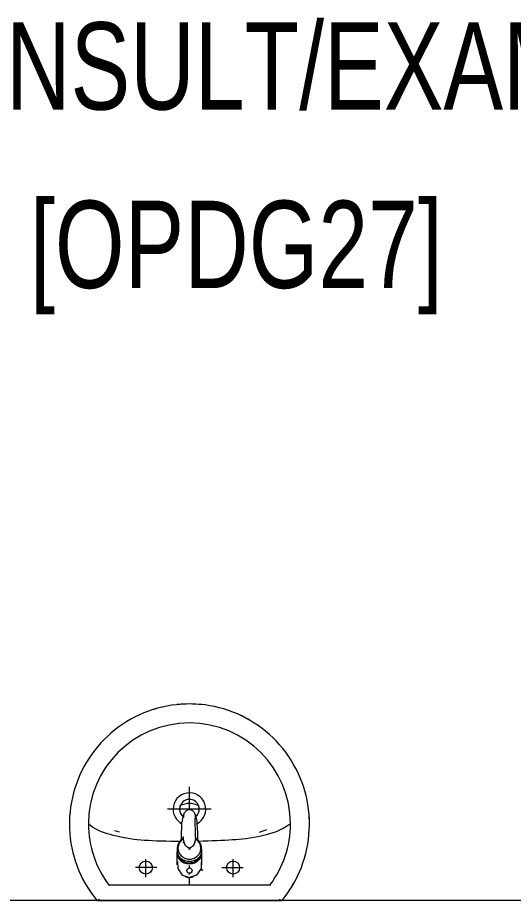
# Model space of a CAD drawing. Header units: millimetres. Extents: x -2143172 to 5255, y -610845 to 279739.
# Drawn here: x -1148949 to -1147814, y -588488 to -586465 of the extents above; entities that cross this region are included whole.
import ezdxf

# ---------------------------------------------------------------- set-up
doc = ezdxf.new("R2010")
doc.units = ezdxf.units.MM
doc.header["$LTSCALE"] = 30
for name, color, linetype, lineweight in [('72_EGR_BASE_TEXT', 7, 'Continuous', 5), ('LOADING', 163, 'Continuous', 5), ('P-SANR-FIXT', 6, 'Continuous', 18), ('P-SANR-FIXT-1', 6, 'Continuous', 13), ('Walls', 32, 'Continuous', 5)]:
    doc.layers.add(name, color=color, linetype=linetype, lineweight=lineweight)
doc.styles.add('X3G_ENTITY_2587DE', font='swisscl.ttf', dxfattribs={"height": 200})
doc.styles.add('X3G_ENTITY_258862', font='swisscl.ttf', dxfattribs={"height": 200})

# ---------------------------------------------------------------- blocks, each defined once
blk = doc.blocks.new('FP_138-161_A_00_GFL_-0_080_Einreichung_Grundrisse_100')
at = {"layer": 'P-SANR-FIXT'}
blk.add_line((-0.0044, -0.0019), (-0.0045, -0.0021), dxfattribs=at)
at = {"layer": 'P-SANR-FIXT', "flags": 128}
blk.add_lwpolyline([(-0.0057, -0.0037), (-0.0058, -0.0039), (-0.006, -0.004)], dxfattribs=at)
blk = doc.blocks.new('FP_139-161_A_00_GFL_-0_080_Einreichung_Grundrisse_100')
at = {"layer": 'P-SANR-FIXT'}
blk.add_line((0.0045, -0.0022), (0.0044, -0.002), dxfattribs=at)
at = {"layer": 'P-SANR-FIXT', "flags": 128}
blk.add_lwpolyline([(0.006, -0.004), (0.0059, -0.0039), (0.0057, -0.0038)], dxfattribs=at)
blk = doc.blocks.new('IS_Ceraplus_B8204_BIM_BG _1_ - B8204AA - CERAPLUS single lever basin mixer with pop-up waste-V137-161_A_00_GFL_-0_080_Einreichung_Grundrisse_100')
at = {"layer": 'P-SANR-FIXT-1'}
h = blk.add_hatch(dxfattribs=at)
h.set_pattern_fill('FP_26', color=256, style=0, pattern_type=2)
h.set_pattern_definition([(225, (0.009, 0), (0.010607, -0.010607), []), (315, (0.009, 0), (0.010607, 0.010607), [])])
h.paths.add_polyline_path([(0.0056, -0.002), (0.0058, -0.0024), (0.0058, -0.0021)])
h.paths.add_polyline_path([(0.007, -0.0039), (0.0088, -0.0045), (0.0084, -0.0043)])
at = {"layer": 'LOADING'}
for p, q in [((-0.028, 0), (-0.028, -0.0281)), ((0.028, -0.0281), (0.028, 0)), ((-0.0274, -0.0337), (-0.0271, -0.0392)), ((-0.0262, -0.0282), (-0.0263, -0.0287)), ((0.0263, -0.0287), (0.0262, -0.0282)), ((0.0262, -0.0293), (0.0263, -0.0287)), ((0.0271, -0.0392), (0.0274, -0.0337)), ((-0.0137, -0.0512), (-0.0129, -0.0517)), ((0.0124, -0.052), (0.0133, -0.0515)), ((0.0185, -0.0618), (0.019, -0.0539)), ((0.019, -0.0539), (0.0188, -0.0561)), ((0.014, -0.0647), (0.0133, -0.1077))]:
    blk.add_line(p, q, dxfattribs=at)
at = {"layer": 'LOADING', "flags": 128}
for points in [[(-0.0272, -0.0069), (-0.0266, 0.009), (-0.0165, 0.0236), (0, 0.0291)], [(0.0272, -0.0069), (0.0266, 0.009), (0.0165, 0.0236), (0, 0.0291)], [(-0.0176, -0.0568), (-0.0224, -0.0513), (-0.0254, -0.0448), (-0.0264, -0.0376), (-0.0253, -0.0305), (-0.0222, -0.024), (-0.0172, -0.0186), (-0.0109, -0.0147), (-0.0037, -0.0127), (0.0037, -0.0127), (0.0109, -0.0147), (0.0172, -0.0186), (0.0222, -0.024), (0.0253, -0.0305), (0.0264, -0.0376), (0.0254, -0.0448), (0.0224, -0.0513), (0.0176, -0.0568)], [(-0.0271, -0.0393), (-0.027, -0.0403), (-0.0269, -0.0414), (-0.0267, -0.0424), (-0.0265, -0.0434), (-0.0262, -0.0444), (-0.0259, -0.0454), (-0.0255, -0.0464), (-0.0252, -0.0474), (-0.0247, -0.0484), (-0.0243, -0.0493), (-0.0238, -0.0502), (-0.0232, -0.0511), (-0.0226, -0.052), (-0.022, -0.0529), (-0.0214, -0.0537), (-0.0207, -0.0545), (-0.0199, -0.0553), (-0.0192, -0.0561), (-0.0184, -0.0568), (-0.0176, -0.0575), (-0.0173, -0.0577)], [(0.0173, -0.0577), (0.0181, -0.057), (0.0189, -0.0563), (0.0197, -0.0556), (0.0204, -0.0548), (0.0211, -0.054), (0.0218, -0.0532), (0.0224, -0.0523), (0.023, -0.0514), (0.0236, -0.0505), (0.0241, -0.0496), (0.0246, -0.0487), (0.025, -0.0477), (0.0254, -0.0467), (0.0258, -0.0458), (0.0261, -0.0448), (0.0264, -0.0437), (0.0266, -0.0427), (0.0268, -0.0417), (0.027, -0.0407), (0.0271, -0.0396), (0.0271, -0.0393)], [(-0.019, -0.0539), (-0.0185, -0.0615), (-0.0185, -0.0618)], [(-0.0162, -0.0579), (-0.0156, -0.058), (-0.0151, -0.0581), (-0.0146, -0.0583), (-0.0142, -0.0586), (-0.0139, -0.0588), (-0.0138, -0.0591)], [(-0.0138, -0.0591), (-0.0139, -0.0612), (-0.014, -0.0633)], [(0.0138, -0.0591), (0.0139, -0.0588), (0.0142, -0.0586), (0.0146, -0.0583), (0.0151, -0.0581), (0.0156, -0.058), (0.0162, -0.0579)], [(0.014, -0.0633), (0.0139, -0.0612), (0.0138, -0.0591)], [(0.0171, -0.0578), (0.0174, -0.0575), (0.0176, -0.0568)], [(-0.0181, -0.0728), (-0.0177, -0.083), (-0.0172, -0.0938)], [(0.0172, -0.0938), (0.0177, -0.083), (0.0181, -0.0728)], [(0.0184, -0.0651), (0.0184, -0.0652), (0.0184, -0.0652), (0.0184, -0.0652), (0.0184, -0.0654), (0.0184, -0.0655)], [(-0.0129, -0.1142), (-0.0124, -0.1161), (-0.0118, -0.1179), (-0.0109, -0.1197), (-0.0098, -0.1214), (-0.0084, -0.123), (-0.0067, -0.1244), (-0.0047, -0.1255), (-0.0025, -0.1263), (0, -0.1266)], [(0, -0.1266), (0.0025, -0.1263), (0.0047, -0.1255), (0.0067, -0.1244), (0.0084, -0.123), (0.0098, -0.1214), (0.0109, -0.1197), (0.0118, -0.1179), (0.0124, -0.1161), (0.0129, -0.1142)]]:
    blk.add_lwpolyline(points, dxfattribs=at)
at = {"layer": 'LOADING'}
for centre, radius, start, end in [((0, 0.0135), 0.00603, 0, 180), ((0, 0.0135), 0.00603, 180, 0), ((-0.009, 0), 0.005, 300, 315), ((0.009, 0), 0.005, 225, 240)]:
    blk.add_arc(centre, radius, start, end, dxfattribs=at)
for centre, major_axis, start_param, end_param in [((0, -0.0281), (-0.028, 0), 4.712389, 6.47291), ((0, -0.0287), (0.0267, 0), 1.570796, 3.036556), ((0, -0.0287), (0.0263, 0), 2.625648, 2.791756), ((0, -0.0287), (-0.0263, 0), 4.712389, 5.759587), ((0, -0.0281), (0.028, 0), 6.093357, 7.853982), ((0, -0.0287), (0.0267, 0), 0.105099, 1.570796), ((0, -0.0287), (0.0262, 0), 0.523599, 1.570796), ((0, -0.0287), (0.0262, 0), 0.349919, 0.515945), ((0, -0.0321), (0.0275, 0), 3.141823, 3.202701), ((0, -0.0321), (0.0275, 0), 3.239313, 3.439417), ((0, -0.0281), (0.028, 0), 3.371221, 3.483334), ((0, -0.0287), (0.0267, 0), 6.059374, 6.108652), ((0, -0.0321), (0.0275, 0), 5.985527, 6.185455), ((0, -0.0281), (0.028, 0), 5.94107, 6.05344), ((0, -0.0321), (0.0275, 0), 6.222066, 6.282955), ((0, -0.0312), (0.0248, 0), 4.111947, 4.191073), ((0, -0.0281), (0.028, 0), 4.202431, 4.259552), ((0, -0.0287), (0.0263, 0), 4.169225, 4.2325), ((0, -0.0281), (0.028, 0), 5.172057, 5.222265)]:
    blk.add_ellipse(centre, major_axis=major_axis, ratio=0.961262, start_param=start_param, end_param=end_param, dxfattribs=at)
for points, knots in [([(-0.0215, -0.0162), (-0.0216, -0.0163), (-0.0219, -0.0167), (-0.0227, -0.0177), (-0.0238, -0.0192), (-0.0249, -0.0211), (-0.0258, -0.0231), (-0.0266, -0.0253), (-0.0273, -0.0282), (-0.0275, -0.0305), (-0.0275, -0.0321)], [0.7859035, 0.7859035, 0.7859035, 0.7859035, 0.7916667, 0.8055556, 0.8333333, 0.8611111, 0.8888889, 0.9166667, 0.9444444, 1, 1, 1, 1]), ([(0.021, -0.0157), (0.0208, -0.0154), (0.0203, -0.0149), (0.0192, -0.0139), (0.0177, -0.0127), (0.0161, -0.0117), (0.0148, -0.0109), (0.0138, -0.0104), (0.0127, -0.0099), (0.0113, -0.0093), (0.0087, -0.0084), (0.0048, -0.0075), (0, -0.0071), (-0.0048, -0.0075), (-0.0087, -0.0084), (-0.0113, -0.0093), (-0.0127, -0.0099), (-0.0138, -0.0104), (-0.0148, -0.0109), (-0.0161, -0.0117), (-0.0177, -0.0127), (-0.0191, -0.0139), (-0.0202, -0.0149), (-0.0208, -0.0154), (-0.021, -0.0157)], [0.2222222, 0.2222222, 0.2222222, 0.2222222, 0.2361111, 0.25, 0.2777778, 0.3055556, 0.3194444, 0.3333333, 0.3472222, 0.3611111, 0.3888889, 0.4444444, 0.5, 0.5555556, 0.6111111, 0.6388889, 0.6527778, 0.6666667, 0.6805556, 0.6944444, 0.7222222, 0.75, 0.7638889, 0.7777778, 0.7777778, 0.7777778, 0.7777778]), ([(0.0275, -0.0321), (0.0275, -0.0305), (0.0273, -0.0282), (0.0266, -0.0253), (0.0258, -0.0231), (0.0249, -0.0211), (0.0238, -0.0192), (0.0227, -0.0177), (0.0219, -0.0167), (0.0216, -0.0163), (0.0215, -0.0162)], [0, 0, 0, 0, 0.0555556, 0.0833333, 0.1111111, 0.1388889, 0.1666667, 0.1944444, 0.2083333, 0.2142181, 0.2142181, 0.2142181, 0.2142181]), ([(0, -0.0378), (-0.0005, -0.038), (-0.0012, -0.0384), (-0.0021, -0.0389), (-0.0028, -0.0393), (-0.0035, -0.0397), (-0.0042, -0.04), (-0.0049, -0.0405), (-0.0055, -0.0409), (-0.0061, -0.0414), (-0.0067, -0.0419), (-0.0072, -0.0424), (-0.0078, -0.0429), (-0.0083, -0.0435), (-0.0088, -0.0441), (-0.0092, -0.0446), (-0.0096, -0.0452), (-0.01, -0.0459), (-0.0103, -0.0466), (-0.0105, -0.0472), (-0.0107, -0.0477), (-0.0108, -0.0481), (-0.0109, -0.0484), (-0.0111, -0.0489), (-0.0114, -0.0497), (-0.0118, -0.0509), (-0.0122, -0.0521), (-0.0124, -0.053), (-0.0126, -0.0537), (-0.0128, -0.0544), (-0.0129, -0.0552), (-0.0131, -0.0559), (-0.0132, -0.0566), (-0.0134, -0.0572), (-0.0136, -0.0581), (-0.0137, -0.0587), (-0.0138, -0.0591)], [0, 0, 0, 0, 0.055556, 0.083333, 0.111111, 0.138889, 0.166667, 0.194444, 0.222222, 0.25, 0.277778, 0.305556, 0.333333, 0.361111, 0.388889, 0.416667, 0.444444, 0.472222, 0.5, 0.527778, 0.541667, 0.555556, 0.569444, 0.583333, 0.611111, 0.666667, 0.722222, 0.75, 0.777778, 0.805556, 0.833333, 0.861111, 0.888889, 0.916667, 0.944444, 1, 1, 1, 1]), ([(0, -0.0357), (-0.0006, -0.0357), (-0.0013, -0.0357), (-0.002, -0.0357), (-0.0022, -0.0357)], [0, 0, 0, 0, 0.1, 0.1298359, 0.1298359, 0.1298359, 0.1298359]), ([(0.0022, -0.0357), (0.002, -0.0357), (0.0013, -0.0357), (0.0006, -0.0357), (0, -0.0357)], [0.8701578, 0.8701578, 0.8701578, 0.8701578, 0.9, 1, 1, 1, 1]), ([(0.0138, -0.0591), (0.0137, -0.0587), (0.0136, -0.0581), (0.0134, -0.0572), (0.0132, -0.0566), (0.0131, -0.0559), (0.0129, -0.0552), (0.0128, -0.0544), (0.0126, -0.0537), (0.0124, -0.053), (0.0122, -0.0521), (0.0118, -0.0509), (0.0114, -0.0497), (0.0111, -0.0489), (0.0109, -0.0484), (0.0108, -0.0481), (0.0107, -0.0477), (0.0105, -0.0472), (0.0103, -0.0466), (0.01, -0.0459), (0.0096, -0.0452), (0.0092, -0.0446), (0.0088, -0.0441), (0.0083, -0.0435), (0.0078, -0.0429), (0.0072, -0.0424), (0.0067, -0.0419), (0.0061, -0.0414), (0.0055, -0.0409), (0.0049, -0.0405), (0.0042, -0.04), (0.0035, -0.0397), (0.0028, -0.0393), (0.0021, -0.0389), (0.0012, -0.0384), (0.0005, -0.038), (0, -0.0378)], [0, 0, 0, 0, 0.055556, 0.083333, 0.111111, 0.138889, 0.166667, 0.194444, 0.222222, 0.25, 0.277778, 0.333333, 0.388889, 0.416667, 0.430556, 0.444444, 0.458333, 0.472222, 0.5, 0.527778, 0.555556, 0.583333, 0.611111, 0.638889, 0.666667, 0.694444, 0.722222, 0.75, 0.777778, 0.805556, 0.833333, 0.861111, 0.888889, 0.916667, 0.944444, 1, 1, 1, 1]), ([(-0.0188, -0.0538), (-0.0188, -0.0547), (-0.0186, -0.0582), (-0.0185, -0.0619), (-0.0184, -0.0646)], [0.6724021, 0.6724021, 0.6724021, 0.6724021, 0.75, 1, 1, 1, 1]), ([(-0.0162, -0.0579), (-0.0162, -0.0578), (-0.0163, -0.0578), (-0.0165, -0.0577), (-0.0166, -0.0575), (-0.0167, -0.0574), (-0.0169, -0.0573), (-0.017, -0.0572), (-0.0172, -0.0571), (-0.0173, -0.057), (-0.0175, -0.0569), (-0.0176, -0.0568)], [0, 0, 0, 0, 0.1, 0.2, 0.3, 0.4, 0.5, 0.6, 0.7, 0.8, 1, 1, 1, 1]), ([(-0.0148, -0.0587), (-0.015, -0.0586), (-0.0159, -0.0583), (-0.0167, -0.058), (-0.0172, -0.0578)], [0.8, 0.8, 0.8, 0.8, 0.85, 1, 1, 1, 1]), ([(0.0141, -0.0613), (0.0141, -0.0611), (0.0143, -0.0608), (0.0145, -0.0604), (0.0148, -0.06), (0.0151, -0.0596), (0.0153, -0.0594), (0.0155, -0.0592), (0.0156, -0.059), (0.0158, -0.0588), (0.016, -0.0587), (0.0163, -0.0585), (0.0165, -0.0583), (0.0166, -0.0582)], [0.3333333, 0.3333333, 0.3333333, 0.3333333, 0.4166667, 0.5, 0.5833333, 0.6666667, 0.7083333, 0.75, 0.7916667, 0.8333333, 0.875, 0.9166667, 1, 1, 1, 1]), ([(0.0176, -0.0568), (0.0175, -0.0569), (0.0173, -0.057), (0.0172, -0.0571), (0.017, -0.0572), (0.0169, -0.0573), (0.0167, -0.0574), (0.0166, -0.0575), (0.0165, -0.0577), (0.0163, -0.0578), (0.0162, -0.0578), (0.0162, -0.0579)], [0, 0, 0, 0, 0.2, 0.3, 0.4, 0.5, 0.6, 0.7, 0.8, 0.9, 1, 1, 1, 1]), ([(0.0184, -0.0646), (0.0185, -0.0619), (0.0186, -0.0582), (0.0188, -0.0547), (0.0188, -0.0538)], [0, 0, 0, 0, 0.25, 0.3275586, 0.3275586, 0.3275586, 0.3275586]), ([(-0.0131, -0.1116), (-0.0132, -0.1115), (-0.0135, -0.1109), (-0.0141, -0.1099), (-0.0147, -0.1086), (-0.0153, -0.1072), (-0.0159, -0.1053), (-0.0167, -0.1021), (-0.0171, -0.0992), (-0.0171, -0.0973)], [0.4856715, 0.4856715, 0.4856715, 0.4856715, 0.5, 0.55, 0.6, 0.65, 0.7, 0.8, 1, 1, 1, 1]), ([(0.0131, -0.1116), (0.0133, -0.1113), (0.0137, -0.1106), (0.0142, -0.1096), (0.0147, -0.1084), (0.0153, -0.1072), (0.0159, -0.1053), (0.0167, -0.1021), (0.0171, -0.0992), (0.0171, -0.0973)], [-0.5143371, -0.5143371, -0.5143371, -0.5143371, -0.475, -0.4375, -0.4, -0.35, -0.3, -0.2, 0, 0, 0, 0]), ([(-0.0132, -0.1091), (-0.0132, -0.1096), (-0.0132, -0.1103), (-0.0132, -0.1111), (-0.0132, -0.1115), (-0.0132, -0.1118), (-0.0131, -0.1122), (-0.0131, -0.1125), (-0.0131, -0.1128), (-0.0131, -0.1131), (-0.013, -0.1134), (-0.013, -0.1138), (-0.0129, -0.1141), (-0.0129, -0.1142)], [0.2, 0.2, 0.2, 0.2, 0.4, 0.5, 0.55, 0.6, 0.65, 0.7, 0.75, 0.8, 0.85, 0.9, 1, 1, 1, 1]), ([(0.0129, -0.1142), (0.0129, -0.1141), (0.013, -0.1138), (0.013, -0.1134), (0.0131, -0.1131), (0.0131, -0.1128), (0.0131, -0.1125), (0.0131, -0.1122), (0.0132, -0.1118), (0.0132, -0.1115), (0.0132, -0.1111), (0.0132, -0.1103), (0.0132, -0.1096), (0.0132, -0.1091)], [0, 0, 0, 0, 0.1, 0.15, 0.2, 0.25, 0.3, 0.35, 0.4, 0.45, 0.5, 0.6, 0.8, 0.8, 0.8, 0.8])]:
    blk.add_open_spline(points, degree=3, knots=knots, dxfattribs=at)
for points in [[(-0.0172, -0.0578), (-0.0171, -0.0578), (-0.0169, -0.058), (-0.0167, -0.0581), (-0.0166, -0.0582)], [(-0.0162, -0.0579), (-0.0162, -0.0579), (-0.0164, -0.0581), (-0.0165, -0.0582), (-0.0166, -0.0583), (-0.0166, -0.0582), (-0.0166, -0.0582)], [(-0.0166, -0.0582), (-0.0163, -0.0585), (-0.0156, -0.059), (-0.0148, -0.0599), (-0.0142, -0.0609), (-0.0139, -0.0617), (-0.0138, -0.0621)], [(0.0172, -0.0578), (0.0168, -0.0579), (0.0158, -0.0583), (0.0147, -0.0587), (0.0141, -0.059)], [(0.0166, -0.0582), (0.0166, -0.0582), (0.0166, -0.0583), (0.0165, -0.0582), (0.0164, -0.0581), (0.0162, -0.0579), (0.0162, -0.0579)], [(0.0166, -0.0582), (0.0167, -0.0582), (0.0168, -0.0581), (0.0169, -0.058), (0.0169, -0.058)], [(0.0169, -0.058), (0.017, -0.0579), (0.0171, -0.0579), (0.0171, -0.0578)], [(-0.0184, -0.0646), (-0.0183, -0.0659), (-0.0182, -0.0684), (-0.0181, -0.0709), (-0.0181, -0.0721)], [(-0.014, -0.0633), (-0.014, -0.0633), (-0.014, -0.0633), (-0.014, -0.0633)], [(-0.014, -0.0646), (-0.014, -0.0644), (-0.014, -0.064), (-0.014, -0.0635), (-0.014, -0.0633)], [(0.014, -0.0633), (0.014, -0.0633), (0.014, -0.0633), (0.014, -0.0633)], [(0.014, -0.0633), (0.014, -0.0635), (0.014, -0.064), (0.014, -0.0644), (0.014, -0.0647)], [(0.0181, -0.0721), (0.0181, -0.0709), (0.0182, -0.0684), (0.0183, -0.0659), (0.0184, -0.0646)], [(-0.0172, -0.0938), (-0.0172, -0.0944), (-0.0172, -0.0956), (-0.0171, -0.0967), (-0.0171, -0.0973)], [(0.0171, -0.0973), (0.0171, -0.0967), (0.0172, -0.0956), (0.0172, -0.0944), (0.0172, -0.0938)]]:
    blk.add_open_spline(points, degree=3, dxfattribs=at)
for name in ['FP_138-161_A_00_GFL_-0_080_Einreichung_Grundrisse_100', 'FP_139-161_A_00_GFL_-0_080_Einreichung_Grundrisse_100']:
    blk.add_blockref(name, (0, 0), dxfattribs=at)
blk = doc.blocks.new('_100_WB_KER_REN_55x45x18 - _100_WB_KER_REN_55x45x18-V63-161_A_00_GFL_-0_080_Einreichung_Grundrisse_100')
at = {"layer": 'LOADING'}
for p, q in [((-0.2075, 0.225), (-0.2075, 0.2227)), ((0.2074, 0.225), (-0.2074, 0.225)), ((0.2075, 0.2227), (0.2075, 0.225)), ((-0.1855, 0.1899), (0.1855, 0.1899)), ((0, 0.1899), (0, 0.1724)), ((-0.1, 0.172), (-0.1, 0.1303)), ((0, 0.1656), (0, 0.1628)), ((0.1, 0.172), (0.1, 0.1303)), ((-0.0744, 0.15), (-0.1234, 0.15)), ((-0.0259, 0.155), (-0.0315, 0.155)), ((0, 0.1509), (0, 0.1454)), ((0, 0.1422), (0, 0.1399)), ((0.026, 0.155), (0.0248, 0.155)), ((0.0744, 0.15), (0.1234, 0.15)), ((-0.1763, 0.0637), (-0.1598, 0.0692)), ((0.1605, 0.0691), (0.1707, 0.0656)), ((-0.05, 0.0161), (0.05, 0.0161)), ((0, 0.0168), (0, -0.0348))]:
    blk.add_line(p, q, dxfattribs=at)
at = {"layer": 'LOADING', "flags": 128}
for points in [[(-0.2121, 0.225), (-0.219, 0.2164), (-0.2254, 0.2075), (-0.2316, 0.1983), (-0.2373, 0.189), (-0.2427, 0.1794), (-0.2476, 0.1696), (-0.2522, 0.1596), (-0.2564, 0.1494), (-0.2602, 0.1391), (-0.2635, 0.1286), (-0.2665, 0.118), (-0.269, 0.1073), (-0.271, 0.0965), (-0.2727, 0.0856), (-0.2739, 0.0747), (-0.2747, 0.0637), (-0.275, 0.0527), (-0.275, 0.05)], [(0.275, 0.05), (0.2748, 0.061), (0.2741, 0.072), (0.273, 0.0829), (0.2715, 0.0938), (0.2695, 0.1046), (0.2671, 0.1154), (0.2643, 0.126), (0.261, 0.1365), (0.2574, 0.1469), (0.2533, 0.1571), (0.2488, 0.1671), (0.2439, 0.177), (0.2387, 0.1866), (0.233, 0.1961), (0.227, 0.2053), (0.2206, 0.2142), (0.2138, 0.2229), (0.2121, 0.225)], [(-0.275, 0.05), (-0.2748, 0.039), (-0.2741, 0.028), (-0.273, 0.0171), (-0.2715, 0.0062), (-0.2695, -0.0046), (-0.2671, -0.0154), (-0.2643, -0.026), (-0.261, -0.0365), (-0.2574, -0.0469), (-0.2533, -0.0571), (-0.2488, -0.0671), (-0.2439, -0.077), (-0.2387, -0.0866), (-0.233, -0.0961), (-0.227, -0.1053), (-0.2206, -0.1142), (-0.2138, -0.1229), (-0.2067, -0.1313), (-0.1993, -0.1395), (-0.1916, -0.1473), (-0.1836, -0.1548), (-0.1752, -0.162), (-0.1666, -0.1688), (-0.1577, -0.1753), (-0.1486, -0.1814), (-0.1392, -0.1872), (-0.1296, -0.1925), (-0.1198, -0.1975), (-0.1098, -0.2021), (-0.0996, -0.2063), (-0.0893, -0.2101), (-0.0788, -0.2135), (-0.0682, -0.2164), (-0.0575, -0.2189), (-0.0467, -0.221), (-0.0359, -0.2227), (-0.0249, -0.2239), (-0.014, -0.2246), (-0.003, -0.225), (0.008, -0.2249), (0.019, -0.2243), (0.03, -0.2234), (0.0409, -0.2219), (0.0517, -0.2201), (0.0625, -0.2178), (0.0731, -0.2151), (0.0837, -0.212), (0.0941, -0.2084), (0.1043, -0.2044), (0.1144, -0.2001), (0.1243, -0.1953), (0.1341, -0.1901), (0.1436, -0.1846), (0.1528, -0.1786), (0.1618, -0.1723), (0.1706, -0.1657), (0.1791, -0.1587), (0.1873, -0.1514), (0.1952, -0.1437), (0.2028, -0.1358), (0.21, -0.1275), (0.217, -0.119), (0.2236, -0.1101), (0.2298, -0.1011), (0.2356, -0.0918), (0.2411, -0.0822), (0.2462, -0.0725), (0.2509, -0.0625), (0.2552, -0.0524), (0.2591, -0.0421), (0.2626, -0.0317), (0.2656, -0.0211), (0.2683, -0.0104), (0.2705, 0.0003), (0.2722, 0.0112), (0.2736, 0.0221), (0.2745, 0.0331), (0.2749, 0.0441), (0.275, 0.05)]]:
    blk.add_lwpolyline(points, dxfattribs=at)
at = {"layer": 'LOADING'}
for centre in [(-0.1, 0.15), (0.1, 0.15)]:
    blk.add_circle(centre, 0.015, dxfattribs=at)
for centre, radius, start, end in [((0, 0.05), 0.275, 140.4788, 141.2381), ((0, 0.05), 0.275, 38.7619, 39.5212), ((0, 0.05), 0.275, 145.9324, 150.3591), ((0, 0.05), 0.275, 29.6409, 34.0676), ((0, 0.05), 0.2315, 142.8209, 180), ((0, 0.05), 0.2315, 0, 37.1791), ((0, 0.155), 0.0175, 54.0899, 125.9101), ((0, 0.155), 0.0175, 68.869, 83.8798), ((0, 0.155), 0.0175, 251.9463, 258.2346), ((0, 0.05), 0.275, 180, 183.6225), ((0, 0.05), 0.2315, 180, 0), ((0, 0.0161), 0.0375, 117.1305, 0), ((0, 0.0161), 0.0375, 0, 61.4146), ((0, 0.0161), 0.0225, 129.5025, 0), ((0, 0.0161), 0.0225, 156.725, 162.0134), ((0, 0.0161), 0.0225, 138.0808, 143.3939), ((0, 0.0161), 0.0225, 0, 51.4286), ((0, 0.0161), 0.0225, 36.616, 41.9265), ((0, 0.0161), 0.0225, 17.9887, 23.276), ((0, 0.0161), 0.0225, 180, 193.3417), ((0, 0.0161), 0.0225, 197.0466, 201.508), ((0, 0.05), 0.047, 243.4433, 296.5567), ((0, 0.0161), 0.0225, 338.492, 342.9534), ((0, 0.0161), 0.0225, 346.6583, 0), ((0, 0.05), 0.275, 307.6689, 312), ((0, 0.05), 0.275, 240, 245.6589), ((0, 0.05), 0.275, 252, 257.5535), ((0, 0.05), 0.275, 282.9241, 288), ((0, 0.05), 0.275, 264, 276)]:
    blk.add_arc(centre, radius, start, end, dxfattribs=at)
for points, knots in [([(-0.2074, 0.225), (-0.2078, 0.225), (-0.2086, 0.225), (-0.2095, 0.225), (-0.2102, 0.225), (-0.2106, 0.225), (-0.2109, 0.225), (-0.2111, 0.225), (-0.2114, 0.225), (-0.2116, 0.225), (-0.2118, 0.225), (-0.2119, 0.225), (-0.2119, 0.225)], [-1, -1, -1, -1, -0.8333333, -0.6666667, -0.5833333, -0.5, -0.4583333, -0.4166667, -0.3333333, -0.2916667, -0.25, -0.1666667, -0.1666667, -0.1666667, -0.1666667]), ([(0.2119, 0.225), (0.2119, 0.225), (0.2118, 0.225), (0.2116, 0.225), (0.2114, 0.225), (0.2111, 0.225), (0.2109, 0.225), (0.2106, 0.225), (0.2102, 0.225), (0.2095, 0.225), (0.2086, 0.225), (0.2078, 0.225), (0.2074, 0.225)], [-0.8333333, -0.8333333, -0.8333333, -0.8333333, -0.75, -0.7083333, -0.6666667, -0.5833333, -0.5416667, -0.5, -0.4166667, -0.3333333, -0.1666667, 0, 0, 0, 0]), ([(-0.0037, 0.1721), (-0.0046, 0.1719), (-0.0064, 0.1714), (-0.0081, 0.1705), (-0.009, 0.17)], [0.5653198, 0.5653198, 0.5653198, 0.5653198, 0.6111111, 0.6666667, 0.6666667, 0.6666667, 0.6666667]), ([(0.009, 0.17), (0.0086, 0.1703), (0.0077, 0.1708), (0.0059, 0.1715), (0.0046, 0.1719), (0.0037, 0.1721)], [0.3333333, 0.3333333, 0.3333333, 0.3333333, 0.3611111, 0.3888889, 0.4346482, 0.4346482, 0.4346482, 0.4346482]), ([(-0.2294, 0.0509), (-0.2103, 0.066), (-0.1431, 0.0839), (-0.1084, 0.0863), (-0.0496, 0.0893), (-0.0206, 0.0899)], [0.0392191, 0.0392191, 0.0392191, 0.0392191, 0.1715289, 0.4228457, 0.6475389, 0.6475389, 0.6475389, 0.6475389]), ([(0.0209, 0.0903), (0.0512, 0.0901), (0.1113, 0.0879), (0.1514, 0.0828), (0.2115, 0.0665), (0.2292, 0.052)], [0.7533082, 0.7533082, 0.7533082, 0.7533082, 0.9865548, 1.235629, 1.3638988, 1.3638988, 1.3638988, 1.3638988]), ([(-0.0141, 0.0337), (-0.0162, 0.0319), (-0.0207, 0.0267), (-0.0225, 0.02), (-0.0225, 0.0161)], [0.7144203, 0.7144203, 0.7144203, 0.7144203, 0.8333333, 1, 1, 1, 1]), ([(0.0225, 0.0161), (0.0225, 0.0187), (0.0216, 0.0239), (0.0182, 0.0298), (0.0152, 0.0327), (0.0141, 0.0337)], [0, 0, 0, 0, 0.1111111, 0.2222222, 0.285568, 0.285568, 0.285568, 0.285568])]:
    blk.add_open_spline(points, degree=3, knots=knots, dxfattribs=at)
for points in [[(-0.2075, 0.2227), (-0.2075, 0.2231), (-0.2075, 0.2235), (-0.2075, 0.2239)], [(0.2075, 0.2239), (0.2075, 0.2235), (0.2075, 0.2231), (0.2075, 0.2227)], [(-0.1852, 0.1899), (-0.1853, 0.1899), (-0.1854, 0.1899), (-0.1855, 0.1899)], [(0.1855, 0.1899), (0.1854, 0.1899), (0.1853, 0.1899), (0.1852, 0.1899)], [(-0.0009, 0.1725), (-0.0013, 0.1725), (-0.0018, 0.1724), (-0.0022, 0.1724)], [(0.0022, 0.1724), (0.0018, 0.1724), (0.0013, 0.1725), (0.0009, 0.1725)], [(-0.0225, 0.0161), (-0.0225, 0.0147), (-0.0222, 0.012), (-0.0215, 0.0093), (-0.021, 0.008)], [(0.021, 0.008), (0.0215, 0.0093), (0.0222, 0.012), (0.0225, 0.0147), (0.0225, 0.0161)]]:
    blk.add_open_spline(points, degree=3, dxfattribs=at)
at = {"layer": 'LOADING', "xscale": -1, "rotation": 5.088887490341627e-12}
blk.add_blockref('IS_Ceraplus_B8204_BIM_BG _1_ - B8204AA - CERAPLUS single lever basin mixer with pop-up waste-V137-161_A_00_GFL_-0_080_Einreichung_Grundrisse_100', (0, 0.1434), dxfattribs=at)

msp = doc.modelspace()

# ---------------------------------------------------------------- linework, layer by layer
at = {"layer": 'Walls'}
msp.add_line((-1145812.5, -588488.1, 0.1), (-1150312.5, -588488.1, 0.1), dxfattribs=at)

# ---------------------------------------------------------------- block references
at = {"layer": 'LOADING', "xscale": 1000, "yscale": 1000, "zscale": 1000, "rotation": 180}
msp.add_blockref('_100_WB_KER_REN_55x45x18 - _100_WB_KER_REN_55x45x18-V63-161_A_00_GFL_-0_080_Einreichung_Grundrisse_100', (-1148555.9, -588263.1, 0.1), dxfattribs=at)

# ---------------------------------------------------------------- texts
at = {"layer": '72_EGR_BASE_TEXT', "char_height": 200, "attachment_point": 2}
for s, insert, style in [('CARDIAC CONSULT/EXAM ROOM/ECG (2)', (-1148212.9, -586475.9, 0.1), 'X3G_ENTITY_258862'), ('[OPDG27]', (-1148448.3, -586884.8, 0.1), 'X3G_ENTITY_2587DE')]:
    msp.add_mtext(s, dxfattribs=dict(at, insert=insert, style=style))

doc.saveas('drawing.dxf')
